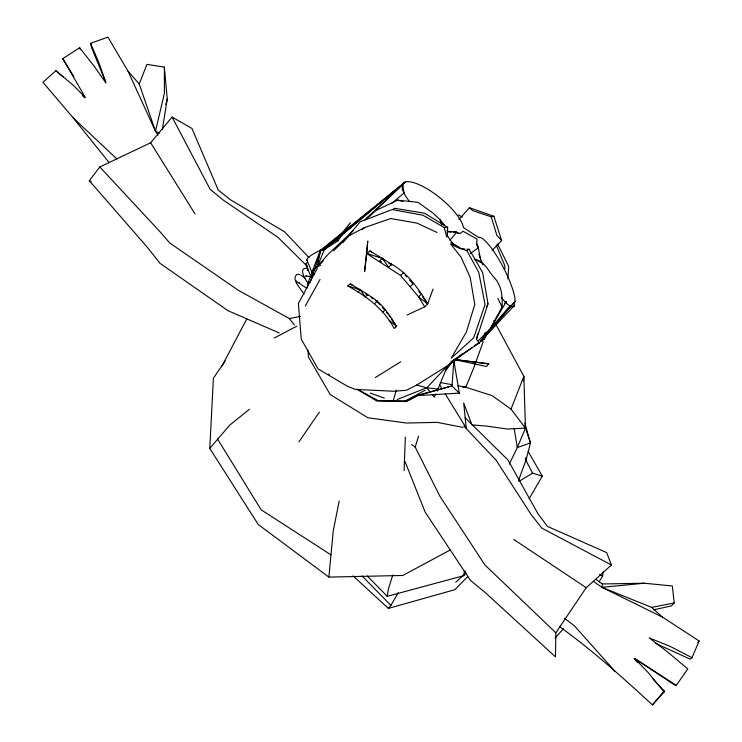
<?xml version="1.0" encoding="UTF-8"?>
<svg xmlns="http://www.w3.org/2000/svg" width="742" height="742" viewBox="0 0 742 742"><rect width="100%" height="100%" fill="white"/><g stroke="black" fill="none" stroke-linecap="round" stroke-linejoin="round"><path stroke-width="1.11" d="M465.076 417.672L507.973 460.003L537.959 513.761L547.494 526.421L606.65 552.586L611.464 565.005L586.208 587.701L555.841 632.787L555.48 656.883L486.103 593.331L470.4 580.355L425.138 512.082L404.891 461.283M342.813 242.671L360.139 221.784L392.175 209.569L422.894 215.208L444.235 227.506L446.749 236.995L447.38 235.687L447.639 227.321L424.526 213.204L394.484 208.27L392.722 209.596M404.075 470.669L405.364 437.149M367.253 576.005L387.259 596.327L464.084 575.588L464.26 570.997M450.635 549.757L402.85 575.467L328.864 577.1L258.216 524.483L209.773 448.381L213.408 378.123L225.178 361.066M507.88 278.853L508.706 266.406L497.53 243.868M559.44 626.591C592.385 650.15 622.594 677.557 652.468 704.9L664.127 691.989L664.201 690.932L658.636 685.033M523.444 380.934L523.861 376.333L493.829 320.655M328.864 577.1L333.279 530.706L339.196 500.989M450.848 361.883L479.434 342.999L485.101 335.004L515.161 301.363L480.807 341.06L514.679 305.147L512.917 306.678L514.104 306.502L515.069 298.933A38.974 8.774 62.8 0 0 500.238 261.768A38.974 8.774 62.8 0 0 480.018 237.384L478.822 237.561L463.388 227.534A38.315 12.206 39.3 0 0 438.327 196.509A38.315 12.206 39.3 0 0 405.151 182.152L402.711 184.257L402.22 189.247L404.01 193.031A38.315 12.206 39.3 0 0 409.491 201.536M655.511 643.36L690.199 659.146L692.026 657.681L699.094 640.967L662.43 617.075L601.938 587.349L602.356 583.963L595.807 579.363M307.244 287.803L307.865 283.231L320.043 250.889L405.151 182.152L369.321 216.488M387.259 596.327L388.363 588.99L392.824 574.957M328.901 245.871L325.358 248.839L320.043 250.889L324.365 249.47L337.907 240.9L350.474 222.581L336.655 239.935L320.043 250.889L317.659 265.998L313.374 270.58M162.396 129.331L167.256 98.946L164.353 67.105L146.925 64.378L139.246 83.967L155.477 131.297L158.018 135.146M599.091 581.839L602.615 576.098L603.385 571.618M367.615 295.223L367.763 294.509L350.345 283.815L347.766 285.911C366.437 296.243 384.161 309.117 394.141 328.548L396.488 326.202C388.78 313.634 379.876 299.907 365.862 293.999M380.117 304.953L377.27 301.753L377.409 301.039L374.84 303.459M391.563 265.163L391.739 264.273L369.98 250.898L366.752 253.523L364.582 271.665L367.763 241.039L366.752 253.523L400.587 275.458L418.562 296.828L424.721 306.826L407.061 315.044M479.434 342.999L476.485 339.344L477.653 333.835M159.613 132.994L155.477 131.297L164.436 93.084L164.353 67.105M396.219 325.998L395.644 327.055L396.209 325.794M518.454 480.593L526.069 459.966L530.456 442.881L524.854 423.135M165.809 104.474L167.256 98.946M393.381 400.059L396.349 390.236M555.841 632.787L484.934 564.987L439.932 496.25L415.205 447.138L418.562 436.166M476.485 339.344L488.004 303.803L482.634 272.555L469.185 249.321L466.913 249.127M480.862 340.522L484.053 339.576L485.092 336.488M310.035 282.507L320.321 252.855M464.084 575.588L465.651 571.238M433.031 289.046L427.652 303.895L424.721 306.826M514.16 428.375L517.304 447.602L525.457 428.069L511.015 409.148L523.861 376.333L525.457 428.069L530.456 442.881L517.304 447.602L509.235 464.149M437.168 391.062L447.528 365.741L471.606 347.757M435.749 394.076L434.32 397.1L432.289 394.568M486.594 306.724L488.004 303.803M484.053 339.576L487.03 333.798M221.7 366.604L246.826 318.856M317.344 268.335L298.395 303.422L301.233 339.103L318.077 368.922L347.358 386.22L355.316 389.383L393.668 391.247L406.31 390.292L416.67 385.079L447.528 365.741L462.507 353.619M474.602 259.514C484.081 260.34 488.041 270.802 493.69 276.998C501.666 285.178 502.649 295.965 502.084 306.836L490.471 328.344L478.627 340.476M305.333 305.945L320.034 279.465M529.129 498.847L542.281 476.114L528.137 451.359M353.007 575.811L388.372 608.412L390.895 605.389L398.25 592.784M490.898 327.843L506.369 301.484L504.81 303.181M298.98 441.805L319.394 412.07M634.373 658.377L675.137 685.256L676.287 685.376L687.788 668.913L667.123 651.587L649.139 637.87L670.276 646.458L692.026 657.681M697.944 642.572L699.094 640.967M445.645 370.685L451.85 362.495M279.215 332.917L227.98 310.694L160.077 263.373L147.241 247.188L89.309 180.705L99.79 166.95L150.635 142.789L172.088 117.069L191.965 128.468L218.25 190.11L230.79 200.006L284.548 231.782L308.904 257.53M307.967 269.782L307.364 270.542L308.449 269.188M209.773 448.381L229.835 425.055L249.405 409.278M664.201 690.932L652.468 704.9M449.912 240.352L456.673 232.153L449.355 231.541L451.275 231.847M509.995 305.862L487.132 332.704L496.611 323.762L482.272 339.001M459.307 393.139L452.008 385.933L453.946 359.434L488.765 363.84L486.437 366.483L453.631 359.416L459.307 393.139L417.412 395.607L405.855 401.533L376.713 400.968L357.013 389.281M446.99 233.007L448.483 231.319M458.964 219.521L469.445 207.714L493.894 216.293L501.657 240.621L492.141 250.295M555.025 638.074L563.53 628.715M602.356 583.963L644.279 583.221L672.308 585.967L674.218 602.977L671.547 605.88L653.572 609.85M447.528 365.741L426.873 387.806L416.67 385.079M467.757 576.525L454.892 589.677L388.372 608.412M480.25 262.38L481.836 260.767M323.493 260.405L317.659 265.998L319.904 265.46M333.492 250.824L350.15 234.852M383.939 259.895L382.418 258.337L379.273 261.295L381.471 261.778M357.783 292.125L360.306 289.76L361.762 291.254M421.669 293.915L418.562 296.828L427.652 303.895C418.553 288.508 407.636 273.177 391.739 264.273L388.595 267.231L382.418 258.337L378.392 256.871M367.763 294.509L365.24 296.874L360.306 289.76L357.403 288.703M400.587 275.458L403.806 272.435M382.668 312.261L385.246 309.841L385.098 310.555L382.251 307.355M410.372 286.458L413.591 283.435M352.997 230.966L328.595 253.792L317.659 265.998L319.765 265.154M364.776 219.938L405.151 182.152L320.043 250.889M455.736 582.238L466.032 573.019M63.46 77.14L55.919 70.731L42.906 82.26L73.245 117.941L109.157 162.656M366.01 218.983L375.331 210.737L397.656 200.164L418.08 202.334L433.402 213.446L440.006 219.586L444.198 224.854L442.362 224.075M320.934 250.351L321.592 250.017M322.065 262.269L317.659 265.998L324.365 249.47L328.799 245.769M391.674 203.447L404.01 193.031L402.711 184.257M330.672 244.396L405.151 182.152L341.227 235.409M334.132 241.326L336.794 239.109M361.734 229.668L364.48 227.627L390.691 218.528L417.097 223.166L437.001 232.459M470.372 253.541L478.293 247.782L476.614 243.682L478.293 247.782L480.371 258.318M474.37 345.744L478.043 343.073M55.919 70.731L73.041 85.098L85.321 97.397L62.755 58.683L79.663 47.729L94.457 66.632L105.985 83.058L98.964 62.884L90.598 43.351L107.905 37.1L128.069 71.251L155.477 131.297M375.396 377.511L400.652 361.808M518.946 481.4L532.561 473.183L542.281 476.114M396.117 326.415L391.553 318.939L392.601 320.887M466.857 250.629L478.711 272.231L485.082 304.48L473.711 337.786L451.192 358.2L466.486 331.822L474.787 304.433L470.187 277.397L460.958 256.936L450.524 243.868L457.777 247.578L466.857 250.629L469.185 249.321M404.974 401.079L425.166 390.236M274.234 338.037L296.754 326.211M349.63 235.4L364.48 227.627M397.276 399.474L426.845 387.704M484.452 333.362L486.492 332.759M417.412 395.607L452.008 385.933L418.432 395.134L407.599 400.903L378.123 400.615L357.727 389.429M469.445 207.714L472.58 210.589L491.25 216.831L493.894 216.293M99.79 166.95L160.43 232.209L169.686 242.968L238.265 290.252L289.334 318.559L300.343 316.407M593.433 581.385L601.938 587.349L651.652 607.383L674.218 602.977M601.938 587.349L644.279 583.221M454.15 232.311L456.673 232.153L453.464 232.014M444.235 227.506L447.639 227.321M310.75 276.71L305.621 275.941L306.659 276.191M461.218 248.644L464.631 248.932M462.396 386.897L465.781 387.213L492.141 395.653L511.015 409.148M438.123 389.049L426.873 387.806L430.258 392.026M453.631 359.416L488.765 363.84M448.622 231.587L450.83 231.875M440.201 382.501L452.435 384.755M458 385.775L465.781 387.213L473.748 367.865L483.153 341.839L481.41 340.392M462.897 427.392L437.261 422.374L406.384 423.023L367.893 417.755L330.19 394.531L308.375 356.948L307.995 350.187M457.248 232.997L459.317 233.461M457.193 233.007L460.559 233.35L462.999 231.244L477.06 239.1L476.614 243.84L478.293 247.782M307.336 268.354C297.319 266.888 305.88 280.866 308.357 283.212M312.549 273.288L313.903 273.613A10.388 2.412 -22.2 0 0 312.28 274.772M397.656 200.164L402.962 201.518M388.882 263.512L391.739 264.273M368.885 254.107L366.752 253.523L382.418 258.337M299.879 274.623C295.492 272.694 293.674 278.667 296.002 281.654L295.845 280.68L296.448 283.333L304.109 294.296M298.228 282.442L299.286 282.739M347.766 285.911L360.306 289.76M370.23 393.13L384.356 398.092M446.805 230.799L449.179 231.829M474.323 259.283L482.523 263.011M599.517 574.558L602.615 576.098M458.231 214.846L462.322 216.998M611.464 565.005L541.818 528.128L531.068 514.447L496.055 460.114L463.778 426.01M89.309 180.705L91.247 181.771M511.73 306.863L508.261 304.851A38.974 8.774 62.8 0 1 501.221 297.301M460.29 248.106L452.843 243.784L447.38 235.687M331.006 554.858L261.147 509.819L217.443 438.865M451.062 242.365L458.398 247.132M676.287 685.376L634.429 658.293L647.961 672.354L664.127 691.989M513.714 539.443L586.208 587.701M371.13 297.598L372.883 298.785M375.517 300.566L377.27 301.753M300.872 275.189L304.981 277.99M297.227 281.877L306.696 288.332M411.569 444.421L415.205 447.138M564.458 618.244L574.484 625.896L614.905 671.232M336.655 239.935L337.907 240.9M389.216 320.553L396.488 326.202M311.955 272.101L314.413 274.113M369.98 250.898L372.373 252.864M350.345 283.815L352.051 285.206M426.084 302.588L427.652 303.895L422.717 296.624M651.652 607.383L662.43 617.075M73.245 117.941L116.846 158.927M82.371 95.514L84.876 97.879M307.522 266.591L278.027 237.403L223.444 200.219L210.162 189.349L172.088 117.069M362.022 575.894L390.895 605.389M653.081 679.134L657.05 683.345M501.657 240.621L496.899 235.427L491.25 216.831M634.16 658.571L637.842 662.625M405.132 275.022L406.635 276.71M409.649 280.096L412.663 283.49M128.069 71.251L139.246 83.967M289.334 318.559L294.333 324.903M418.794 291.318L420.139 293.062M386.387 312.234L387.686 313.912M388.975 315.582L390.264 317.261M62.755 58.683L73.922 76.676M150.635 142.789L195.053 213.956M439.783 385.033L442.186 388.938M445.191 393.826L466.236 428.041L463.676 402.906L471.903 424.897L486.557 426.093L507.556 429.071L525.457 428.069L524.872 425.843M525.809 460.123L532.561 473.183M497.808 298.405L502.084 306.836M476.614 243.84L477.171 245.101M105.744 82.047L91.563 47.664L90.598 43.351M496.24 245.092L504.699 265.395L505.042 268.836M306.882 260.025L311.918 272.351A18.17 4.22 -22.2 0 1 313.421 269.847M305.843 264.273L310.879 276.599A10.388 2.412 -22.2 0 1 311.26 275.783M328.901 374.061L329.216 374.849M440.006 219.586L441.944 224.854M79.663 47.729L80.331 49.593M478.887 254.163L480.853 260.062A38.974 8.774 62.8 0 0 482.81 264.931M525.624 457.684L526.069 459.966M314.079 269.244A18.17 4.22 -22.2 0 1 320.192 265.219M307.503 260.961A18.17 4.22 -22.2 0 1 322.696 249.377M307.04 265.126A10.388 2.412 -22.2 0 1 307.234 262.455M312.076 277.443A10.388 2.412 -22.2 0 1 311.158 277.165"/></g></svg>
